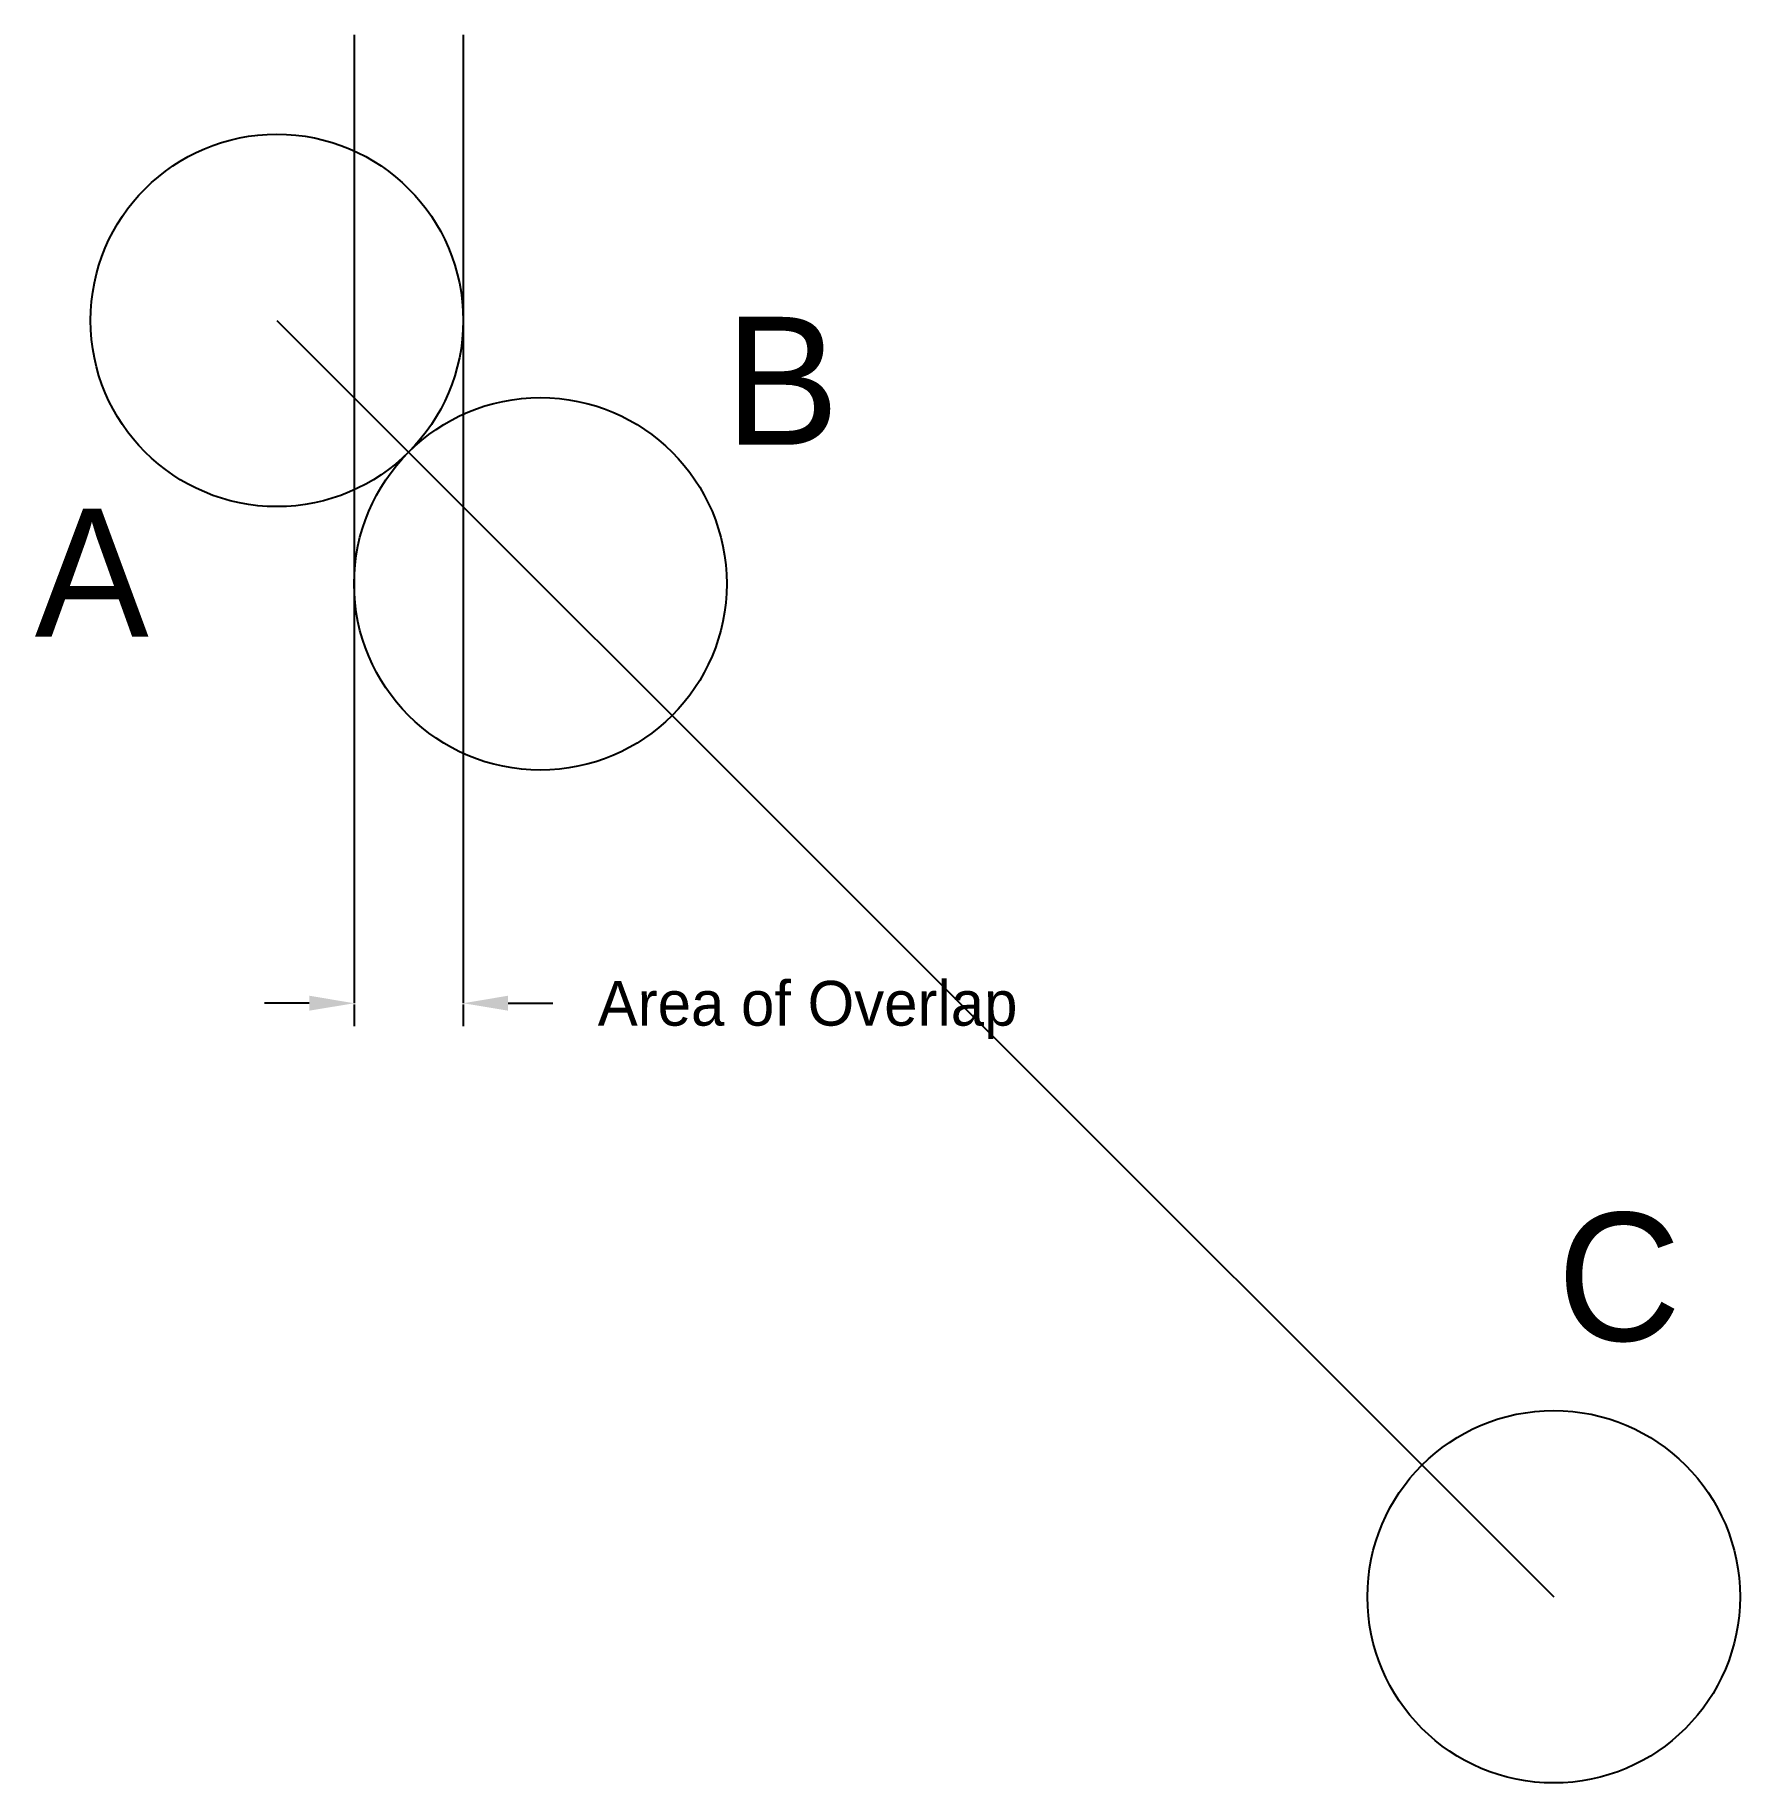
# Model space of a CAD drawing. Extents: x -0.19 to 1.14, y -0.15 to 1.22.
import ezdxf
from ezdxf.enums import TextEntityAlignment as Align

# ---------------------------------------------------------------- set-up
doc = ezdxf.new("R2010")
doc.units = 0
doc.header["$LTSCALE"] = 25
doc.linetypes.add('AUSGEZOGEN', pattern=[0])
doc.layers.get('0').update_dxf_attribs({"linetype": 'AUSGEZOGEN'})
doc.dimstyles.get("Standard").update_dxf_attribs({"dimtxt": 2.5, "dimasz": 2.5, "dimexe": 1.25, "dimexo": 0.625, "dimtad": 1, "dimcen": 2.5, "dimazin": 3, "dimtfac": 1, "dimtmove": 0, "dimatfit": 3})

# ---------------------------------------------------------------- blocks, each defined once
blk = doc.blocks.new('ROCK')
at = {"color": 0}
blk.add_circle((0, 0), 0.1455, dxfattribs=at)
blk = doc.blocks.new('*D')
at = {"color": 0}
for p, q in [((65.4281, 181.9137), (65.3931, 181.9137)), ((65.4631, 181.9127), (65.4631, 181.8957)), ((65.5484, 181.9127), (65.5484, 181.8957)), ((65.5834, 181.9137), (65.6184, 181.9137))]:
    blk.add_line(p, q, dxfattribs=at)
for points in [[(65.4281, 181.9079), (65.4281, 181.9196), (65.4631, 181.9137)], [(65.5834, 181.9079), (65.5834, 181.9196), (65.5484, 181.9137)]]:
    blk.add_solid(points, dxfattribs=at)
blk.add_text('Area of Overlap', height=0.035, dxfattribs=at).set_placement((65.6534, 181.8962))

msp = doc.modelspace()

# ---------------------------------------------------------------- linework, layer by layer
at = {"color": 0}
for p, q in [((0.0603, 1.2202), (0.0603, 0.4637)), ((0.1455, 1.2202), (0.1455, 0.4637)), ((0, 0.9972), (0.9972, 0))]:
    msp.add_line(p, q, dxfattribs=at)
for centre in [(0, 0.9972), (0.2058, 0.7914)]:
    msp.add_circle(centre, 0.1455, dxfattribs=at)

# ---------------------------------------------------------------- block references
msp.add_blockref('ROCK', (0.9972, 0), dxfattribs=at)

# ---------------------------------------------------------------- texts
for s, p in [('B', (0.35, 0.9)), ('C', (1, 0.2))]:
    msp.add_text(s, height=0.1, dxfattribs=at).set_placement(p)
msp.add_text('A', height=0.1, dxfattribs=at).set_placement((-0.1, 0.75), align=Align.RIGHT)

# ---------------------------------------------------------------- dimensions: what is measured, and where the dimension line sits
dim = msp.add_linear_dim(base=(0.1455, 0.4637), p1=(0.0603, 0.4637), p2=(0.1455, 0.4637), text='Area of Overlap', dimstyle='Standard', dxfattribs=at)
dim.commit()
dim.dimension.update_dxf_attribs({"geometry": '*D', "text_midpoint": (0.4797, 0.4637), "insert": (-65.4028, -181.45)})

doc.saveas('drawing.dxf')
